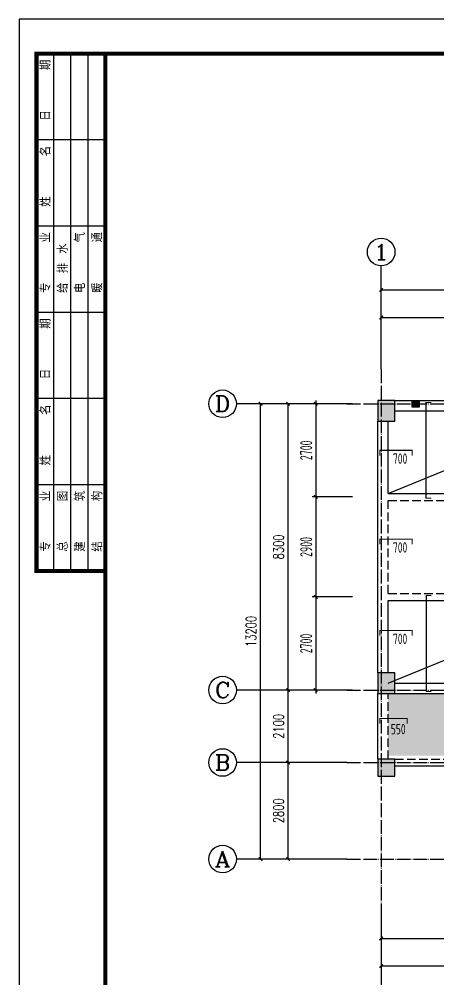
# Model space of a CAD drawing. Extents: x -441005 to 725361, y -182459 to 319313.
# Drawn here: x 139600 to 151772, y -25800 to 2050 of the extents above; entities that cross this region are included whole.
import ezdxf
from ezdxf.enums import TextEntityAlignment as Align

# ---------------------------------------------------------------- set-up
doc = ezdxf.new("R2010")
doc.units = 0
doc.header["$LTSCALE"] = 100
for name, pattern in [('DASHED', [0.75, 0.5, -0.25]), ('DOTE', [2.42, 2, -0.2, 0.02, -0.2]), ('HIDDEN', [7, 5, -2])]:
    doc.linetypes.add(name, pattern=pattern)
doc.layers.get('0').update_dxf_attribs({"linetype": 'CONTINUOUS'})
doc.layers.get('Defpoints').update_dxf_attribs({"linetype": 'CONTINUOUS'})
for name, color, linetype in [('AXIS', 3, 'CONTINUOUS'), ('AXIS_TEXT', 7, 'CONTINUOUS'), ('BEAM', 4, 'DASHED'), ('BEAM_CON', 4, 'CONTINUOUS'), ('B板筋标注', 7, 'CONTINUOUS'), ('B板细部尺寸标注', 9, 'CONTINUOUS'), ('COLU', 7, 'CONTINUOUS'), ('DOTE', 8, 'DOTE'), ('FSK_FREIN', 2, 'CONTINUOUS'), ('FSK_FTEXT', 4, 'CONTINUOUS'), ('GZ', 2, 'CONTINUOUS'), ('图框', 7, 'CONTINUOUS')]:
    doc.layers.add(name, color=color, linetype=linetype)
doc.styles.add('_TCH_AXIS', font='COMPLEX', dxfattribs={"bigfont": 'GBCBIG'})
doc.styles.add('_TCH_DIM_T3', font='simplex_.ttf', dxfattribs={"width": 0.705882, "bigfont": 'GBCBIG'})
doc.styles.add('BW_Rein', font='Tssdeng.shx', dxfattribs={"width": 0.7, "bigfont": 'hztxt.shx'})
doc.styles.add('COMPLEX', font='COMPLEX')
doc.styles.add('HZTXT', font='TXT', dxfattribs={"bigfont": 'HZTXT'})
doc.styles.add('TSSD_Dimension', font='tssdeng.shx', dxfattribs={"width": 0.62, "bigfont": '1.shx'})
doc.dimstyles.new('_TCH_ARCH&&100', dxfattribs={"dimtxt": 297.5, "dimasz": 100, "dimexe": 250, "dimexo": 300, "dimgap": 126.25, "dimtad": 1, "dimdec": 0, "dimzin": 0, "dimdsep": 46, "dimtxsty": '_TCH_DIM_T3', "dimblk": 'ARCHTICK', "dimcen": 0.09, "dimclrt": 7, "dimazin": 2, "dimtfac": 1, "dimtdec": 0, "dimtix": 1, "dimtmove": 2, "dimatfit": 3, "dimfxl": 0, "dimtolj": 1, "dimtzin": 0, "dimarcsym": 0})
doc.dimstyles.new('TSSD_100_100', dxfattribs={"dimtxt": 350, "dimasz": 100, "dimexe": 100, "dimexo": 250, "dimgap": 100, "dimtad": 1, "dimdec": 0, "dimzin": 0, "dimdsep": 46, "dimtxsty": 'TSSD_Dimension', "dimblk": 'ARCHTICK', "dimblk1": 'ARCHTICK', "dimblk2": 'ARCHTICK', "dimcen": 0, "dimdle": 100, "dimclrt": 7, "dimadec": 0, "dimazin": 0, "dimtfac": 1, "dimtdec": 0, "dimtix": 1, "dimtmove": 2, "dimatfit": 3, "dimfxl": 0, "dimtolj": 1, "dimtzin": 0, "dimarcsym": 0})

# ---------------------------------------------------------------- blocks, each defined once
blk = doc.blocks.new('_AXISO')
blk.add_circle((0, 0), 0.5)
at = {"layer": 'AXIS_TEXT', "style": 'COMPLEX', "width": 1.041667}
blk.add_attdef('A', text='', height=0.56, dxfattribs=at).set_placement((-0.25, -0.28), (0.25, -0.28), align=Align.FIT)
blk = doc.blocks.new('_ArchTick')
at = {"color": 0, "linetype": 'ByBlock', "const_width": 0.4}
blk.add_lwpolyline([(-0.5, -0.5), (0.5, 0.5)], dxfattribs=at)
blk = doc.blocks.new('*D124')
at = {"layer": 'AXIS', "color": 0, "lineweight": -2}
for p, q in [((148800, -19500), (147150, -19500)), ((147400, -22300), (147400, -19500)), ((148800, -22300), (147150, -22300))]:
    blk.add_line(p, q, dxfattribs=at)
at = {"layer": 'Defpoints', "color": 0}
for p in [(147400, -19500), (149100, -19500), (149100, -22300)]:
    blk.add_point(p, dxfattribs=at)
at = {"layer": 'AXIS', "color": 0, "lineweight": -2, "xscale": 100, "yscale": 100, "zscale": 100}
for p, rotation in [((147400, -19500), 90), ((147400, -22300), 270)]:
    blk.add_blockref('_ArchTick', p, dxfattribs=dict(at, rotation=rotation))
at = {"layer": 'AXIS', "color": 7, "insert": (147125, -20900), "char_height": 297.5, "attachment_point": 5, "rotation": 90, "style": '_TCH_DIM_T3'}
blk.add_mtext('\\A1;2800', dxfattribs=at)
blk = doc.blocks.new('*D125')
at = {"layer": 'AXIS', "color": 0, "lineweight": -2}
for p, q in [((148800, -17400), (147150, -17400)), ((147400, -19500), (147400, -17400)), ((148800, -19500), (147150, -19500))]:
    blk.add_line(p, q, dxfattribs=at)
at = {"layer": 'Defpoints', "color": 0}
for p in [(147400, -17400), (149100, -17400), (149100, -19500)]:
    blk.add_point(p, dxfattribs=at)
at = {"layer": 'AXIS', "color": 0, "lineweight": -2, "xscale": 100, "yscale": 100, "zscale": 100}
for p, rotation in [((147400, -17400), 90), ((147400, -19500), 270)]:
    blk.add_blockref('_ArchTick', p, dxfattribs=dict(at, rotation=rotation))
at = {"layer": 'AXIS', "color": 7, "insert": (147125, -18450), "char_height": 297.5, "attachment_point": 5, "rotation": 90, "style": '_TCH_DIM_T3'}
blk.add_mtext('\\A1;2100', dxfattribs=at)
blk = doc.blocks.new('*D126')
at = {"layer": 'AXIS', "color": 0, "lineweight": -2}
for p, q in [((148800, -9100), (147150, -9100)), ((147400, -17400), (147400, -9100)), ((148800, -17400), (147150, -17400))]:
    blk.add_line(p, q, dxfattribs=at)
at = {"layer": 'Defpoints', "color": 0}
for p in [(147400, -9100), (149100, -9100), (149100, -17400)]:
    blk.add_point(p, dxfattribs=at)
at = {"layer": 'AXIS', "color": 0, "lineweight": -2, "xscale": 100, "yscale": 100, "zscale": 100}
for p, rotation in [((147400, -9100), 90), ((147400, -17400), 270)]:
    blk.add_blockref('_ArchTick', p, dxfattribs=dict(at, rotation=rotation))
at = {"layer": 'AXIS', "color": 7, "insert": (147125, -13250), "char_height": 297.5, "attachment_point": 5, "rotation": 90, "style": '_TCH_DIM_T3'}
blk.add_mtext('\\A1;8300', dxfattribs=at)
blk = doc.blocks.new('*D127')
at = {"layer": 'AXIS', "color": 0, "lineweight": -2}
for p, q in [((150100, -7800), (150100, -6350)), ((156350, -7800), (156350, -6350)), ((150100, -6600), (156350, -6600))]:
    blk.add_line(p, q, dxfattribs=at)
at = {"layer": 'Defpoints', "color": 0}
for p in [(156350, -6600), (150100, -8100), (156350, -8100)]:
    blk.add_point(p, dxfattribs=at)
at = {"layer": 'AXIS', "color": 0, "lineweight": -2, "xscale": 100, "yscale": 100, "zscale": 100, "rotation": 180}
blk.add_blockref('_ArchTick', (150100, -6600), dxfattribs=at)
at = {"layer": 'AXIS', "color": 0, "lineweight": -2, "xscale": 100, "yscale": 100, "zscale": 100}
blk.add_blockref('_ArchTick', (156350, -6600), dxfattribs=at)
at = {"layer": 'AXIS', "color": 7, "insert": (153225, -6325), "char_height": 297.5, "attachment_point": 5, "style": '_TCH_DIM_T3'}
blk.add_mtext('\\A1;6250', dxfattribs=at)
blk = doc.blocks.new('*D134')
at = {"layer": 'AXIS', "color": 0, "lineweight": -2}
for p, q in [((150100, -23900), (150100, -24850)), ((156350, -23900), (156350, -24850)), ((150100, -24600), (156350, -24600))]:
    blk.add_line(p, q, dxfattribs=at)
at = {"layer": 'Defpoints', "color": 0}
for p in [(150100, -23600), (156350, -23600), (156350, -24600)]:
    blk.add_point(p, dxfattribs=at)
at = {"layer": 'AXIS', "color": 0, "lineweight": -2, "xscale": 100, "yscale": 100, "zscale": 100, "rotation": 180}
blk.add_blockref('_ArchTick', (150100, -24600), dxfattribs=at)
at = {"layer": 'AXIS', "color": 0, "lineweight": -2, "xscale": 100, "yscale": 100, "zscale": 100}
blk.add_blockref('_ArchTick', (156350, -24600), dxfattribs=at)
at = {"layer": 'AXIS', "color": 7, "insert": (153225, -24325), "char_height": 297.5, "attachment_point": 5, "style": '_TCH_DIM_T3'}
blk.add_mtext('\\A1;6250', dxfattribs=at)
blk = doc.blocks.new('*D140')
at = {"layer": 'AXIS', "color": 0, "lineweight": -2}
for p, q in [((148800, -9100), (146350, -9100)), ((146600, -22300), (146600, -9100)), ((148800, -22300), (146350, -22300))]:
    blk.add_line(p, q, dxfattribs=at)
at = {"layer": 'Defpoints', "color": 0}
for p in [(146600, -9100), (149100, -9100), (149100, -22300)]:
    blk.add_point(p, dxfattribs=at)
at = {"layer": 'AXIS', "color": 0, "lineweight": -2, "xscale": 100, "yscale": 100, "zscale": 100}
for p, rotation in [((146600, -9100), 90), ((146600, -22300), 270)]:
    blk.add_blockref('_ArchTick', p, dxfattribs=dict(at, rotation=rotation))
at = {"layer": 'AXIS', "color": 7, "insert": (146325, -15700), "char_height": 297.5, "attachment_point": 5, "rotation": 90, "style": '_TCH_DIM_T3'}
blk.add_mtext('\\A1;13200', dxfattribs=at)
blk = doc.blocks.new('*D141')
at = {"layer": 'AXIS', "color": 0, "lineweight": -2}
for p, q in [((150100, -7800), (150100, -5550)), ((201850, -7800), (201850, -5550)), ((150100, -5800), (201850, -5800))]:
    blk.add_line(p, q, dxfattribs=at)
at = {"layer": 'Defpoints', "color": 0}
for p in [(201850, -5800), (150100, -8100), (201850, -8100)]:
    blk.add_point(p, dxfattribs=at)
at = {"layer": 'AXIS', "color": 0, "lineweight": -2, "xscale": 100, "yscale": 100, "zscale": 100, "rotation": 180}
blk.add_blockref('_ArchTick', (150100, -5800), dxfattribs=at)
at = {"layer": 'AXIS', "color": 0, "lineweight": -2, "xscale": 100, "yscale": 100, "zscale": 100}
blk.add_blockref('_ArchTick', (201850, -5800), dxfattribs=at)
at = {"layer": 'AXIS', "color": 7, "insert": (175975, -5525), "char_height": 297.5, "attachment_point": 5, "style": '_TCH_DIM_T3'}
blk.add_mtext('\\A1;51750', dxfattribs=at)
blk = doc.blocks.new('*D146')
at = {"layer": 'AXIS', "color": 0, "lineweight": -2}
for p, q in [((150100, -23900), (150100, -25650)), ((203950, -23900), (203950, -25650)), ((150100, -25400), (203950, -25400))]:
    blk.add_line(p, q, dxfattribs=at)
at = {"layer": 'Defpoints', "color": 0}
for p in [(150100, -23600), (203950, -23600), (203950, -25400)]:
    blk.add_point(p, dxfattribs=at)
at = {"layer": 'AXIS', "color": 0, "lineweight": -2, "xscale": 100, "yscale": 100, "zscale": 100, "rotation": 180}
blk.add_blockref('_ArchTick', (150100, -25400), dxfattribs=at)
at = {"layer": 'AXIS', "color": 0, "lineweight": -2, "xscale": 100, "yscale": 100, "zscale": 100}
blk.add_blockref('_ArchTick', (203950, -25400), dxfattribs=at)
at = {"layer": 'AXIS', "color": 7, "insert": (177025, -25125), "char_height": 297.5, "attachment_point": 5, "style": '_TCH_DIM_T3'}
blk.add_mtext('\\A1;53850', dxfattribs=at)
blk = doc.blocks.new('*D152')
at = {"layer": 'B板细部尺寸标注', "color": 0, "lineweight": -2}
for p, q in [((149272, -9100), (148100, -9100)), ((148200, -9000), (148200, -11900)), ((149272, -11800), (148100, -11800))]:
    blk.add_line(p, q, dxfattribs=at)
at = {"layer": 'Defpoints', "color": 0}
for p in [(149522, -9100), (148200, -11800), (149522, -11800)]:
    blk.add_point(p, dxfattribs=at)
at = {"layer": 'B板细部尺寸标注', "color": 0, "lineweight": -2, "xscale": 100, "yscale": 100, "zscale": 100}
for p, rotation in [((148200, -9100), 90), ((148200, -11800), 270)]:
    blk.add_blockref('_ArchTick', p, dxfattribs=dict(at, rotation=rotation))
at = {"layer": 'B板细部尺寸标注', "color": 7, "insert": (147925, -10450), "char_height": 350, "attachment_point": 5, "rotation": 90, "style": 'TSSD_Dimension'}
blk.add_mtext('\\A1;2700', dxfattribs=at)
blk = doc.blocks.new('*D153')
at = {"layer": 'B板细部尺寸标注', "color": 0, "lineweight": -2}
for p, q in [((149272, -11800), (148100, -11800)), ((148200, -11700), (148200, -14800)), ((149272, -14700), (148100, -14700))]:
    blk.add_line(p, q, dxfattribs=at)
at = {"layer": 'Defpoints', "color": 0}
for p in [(149522, -11800), (148200, -14700), (149522, -14700)]:
    blk.add_point(p, dxfattribs=at)
at = {"layer": 'B板细部尺寸标注', "color": 0, "lineweight": -2, "xscale": 100, "yscale": 100, "zscale": 100}
for p, rotation in [((148200, -11800), 90), ((148200, -14700), 270)]:
    blk.add_blockref('_ArchTick', p, dxfattribs=dict(at, rotation=rotation))
at = {"layer": 'B板细部尺寸标注', "color": 7, "insert": (147925, -13250), "char_height": 350, "attachment_point": 5, "rotation": 90, "style": 'TSSD_Dimension'}
blk.add_mtext('\\A1;2900', dxfattribs=at)
blk = doc.blocks.new('*D154')
at = {"layer": 'B板细部尺寸标注', "color": 0, "lineweight": -2}
for p, q in [((149272, -14700), (148100, -14700)), ((148200, -14600), (148200, -17500)), ((149272, -17400), (148100, -17400))]:
    blk.add_line(p, q, dxfattribs=at)
at = {"layer": 'Defpoints', "color": 0}
for p in [(149522, -14700), (148200, -17400), (149522, -17400)]:
    blk.add_point(p, dxfattribs=at)
at = {"layer": 'B板细部尺寸标注', "color": 0, "lineweight": -2, "xscale": 100, "yscale": 100, "zscale": 100}
for p, rotation in [((148200, -14700), 90), ((148200, -17400), 270)]:
    blk.add_blockref('_ArchTick', p, dxfattribs=dict(at, rotation=rotation))
at = {"layer": 'B板细部尺寸标注', "color": 7, "insert": (147925, -16050), "char_height": 350, "attachment_point": 5, "rotation": 90, "style": 'TSSD_Dimension'}
blk.add_mtext('\\A1;2700', dxfattribs=at)
blk = doc.blocks.new('A2+1_2')
at = {"layer": '图框'}
for p, q in [((1000, 26000), (1000, 41000)), ((1500, 26000), (1500, 41000)), ((2000, 26000), (2000, 41000)), ((2500, 38500), (500, 38500)), ((2500, 36000), (500, 36000)), ((2500, 33500), (500, 33500)), ((2500, 31000), (500, 31000)), ((2500, 28500), (500, 28500))]:
    blk.add_line(p, q, dxfattribs=at)
blk.add_lwpolyline([(0, 0), (89100, 0), (89100, 42000), (0, 42000)], close=True, dxfattribs=at)
at = {"layer": '图框', "const_width": 120}
blk.add_lwpolyline([(2500, 41000), (500, 41000), (500, 26000), (2500, 26000)], dxfattribs=at)
blk.add_lwpolyline([(2500, 1000), (88100, 1000), (88100, 41000), (2500, 41000)], close=True, dxfattribs=at)
at = {"layer": '图框', "style": 'HZTXT'}
for s, p in [('日    期', (911, 39064)), ('姓    名', (911, 36564)), ('专    业', (911, 34064)), ('电    气', (1911, 34064)), ('暖    通', (2411, 34064)), ('给 排 水', (1411, 34064)), ('日    期', (911, 31564)), ('姓    名', (911, 29064)), ('专    业', (911, 26564)), ('总    图', (1411, 26564)), ('建    筑', (1911, 26564)), ('结    构', (2411, 26564))]:
    blk.add_text(s, height=300, rotation=90, dxfattribs=at).set_placement(p)
blk = doc.blocks.new('GZ')
at = {"layer": 'GZ'}
blk.add_hatch(color=252, dxfattribs=at).paths.add_polyline_path([(200, 0), (0, 0), (0, 200), (200, 200)])
at = {"layer": 'GZ', "color": 2}
blk.add_lwpolyline([(200, 0), (0, 0), (0, 200), (200, 200)], close=True, dxfattribs=at)
blk = doc.blocks.new('A$C7B5C40C7')
at = {"layer": 'GZ'}
blk.add_blockref('GZ', (1000, -200), dxfattribs=at)

msp = doc.modelspace()

# ---------------------------------------------------------------- hatches: boundary and pattern name
at = {"layer": 'B板筋标注'}
h = msp.add_hatch(dxfattribs=at)
h.set_pattern_fill('CROSS', color=6, scale=50, style=0)
h.set_pattern_definition([(0, (150000, 94000), (317.5, 317.5), [158.75, -476.25]), (90, (150079.38, 93920.62), (-317.5, 317.5), [158.75, -476.25])])
h.paths.add_polyline_path([(150300, -19300), (190650, -19300), (190650, -19500), (205650, -19500), (205650, -17500), (197750, -17500), (197750, -17200), (190950, -17200), (190950, -17500), (150300, -17500)])
at = {"layer": 'COLU'}
for points in [[(150500, -9600), (150500, -9000), (150000, -9000), (150000, -9600)], [(150500, -17500), (150500, -16900), (150000, -16900), (150000, -17500)], [(150500, -19900), (150500, -19400), (150000, -19400), (150000, -19900)]]:
    msp.add_hatch(color=251, dxfattribs=at).paths.add_polyline_path(points)

# ---------------------------------------------------------------- linework, layer by layer
at = {"layer": 'AXIS'}
for p, q in [((150100, -8100), (150100, -5100)), ((149100, -9100), (145900, -9100)), ((149100, -17400), (145900, -17400)), ((149100, -19500), (145900, -19500)), ((149100, -22300), (145900, -22300)), ((150100, -23600), (150100, -26100))]:
    msp.add_line(p, q, dxfattribs=at)
at = {"layer": 'BEAM', "linetype": 'HIDDEN', "ltscale": 0.5}
for p, q in [((150300, -11900), (156200, -11900)), ((150300, -14600), (150300, -11900)), ((150300, -14600), (156200, -14600)), ((150300, -19400), (150300, -17500)), ((150500, -19400), (156100, -19400))]:
    msp.add_line(p, q, dxfattribs=at)
at = {"layer": 'BEAM_CON'}
for p, q in [((150500, -9000), (156100, -9000)), ((150500, -9300), (156100, -9300)), ((150000, -16900), (150000, -9600)), ((150300, -11700), (150300, -9600)), ((150300, -11700), (156200, -11700)), ((150300, -14800), (156200, -14800)), ((150300, -16900), (150300, -14800)), ((150500, -17200), (156100, -17200)), ((150000, -19400), (150000, -17500)), ((150500, -17500), (156100, -17500)), ((150500, -19600), (156100, -19600))]:
    msp.add_line(p, q, dxfattribs=at)
at = {"layer": 'B板筋标注'}
for p, q in [((150300, -11700), (156200, -9300)), ((150300, -17200), (156200, -14800))]:
    msp.add_line(p, q, dxfattribs=at)
at = {"layer": 'COLU'}
for points in [[(150500, -9600), (150500, -9000), (150000, -9000), (150000, -9600)], [(150500, -17500), (150500, -16900), (150000, -16900), (150000, -17500)], [(150500, -19900), (150500, -19400), (150000, -19400), (150000, -19900)]]:
    msp.add_lwpolyline(points, close=True, dxfattribs=at)
at = {"layer": 'DOTE', "ltscale": 2}
for p, q in [((150100, -8100), (150100, -23600)), ((149100, -9100), (207300, -9100)), ((149100, -17400), (207300, -17400)), ((149100, -19500), (207300, -19500)), ((149100, -22300), (207300, -22300))]:
    msp.add_line(p, q, dxfattribs=at)
at = {"layer": 'FSK_FREIN', "const_width": 30}
for points in [[(151550.5, -11840), (151400.5, -11840), (151400.5, -9060), (151550.5, -9060)], [(150060, -10600), (150060, -10450), (151000, -10450), (151000, -10600)], [(150060, -13175), (150060, -13025), (151000, -13025), (151000, -13175)], [(151559.9, -17440), (151409.9, -17440), (151409.9, -14660), (151559.9, -14660)], [(150060, -15825), (150060, -15675), (151000, -15675), (151000, -15825)], [(150060, -18375), (150060, -18225), (150850, -18225), (150850, -18375)]]:
    msp.add_lwpolyline(points, dxfattribs=at)

# ---------------------------------------------------------------- block references
msp.add_blockref('A2+1_2', (139600, -39950))
at = {"layer": 'AXIS'}
ref = msp.add_blockref('_AXISO', (150100, -4700), dxfattribs=dict(at, xscale=800, yscale=800, zscale=800))
ref.add_attrib('A', '1', dxfattribs={"layer": 'AXIS_TEXT', "height": 452.5, "style": '_TCH_AXIS', "width": 2.333333}).set_placement((149873.7, -4926.3), (150326.3, -4926.3), align=Align.FIT)
ref = msp.add_blockref('_AXISO', (145500, -9100), dxfattribs=dict(at, xscale=800, yscale=800, zscale=800))
ref.add_attrib('A', 'D', dxfattribs={"layer": 'AXIS_TEXT', "height": 452.5, "style": '_TCH_AXIS', "width": 1.235294}).set_placement((145273.7, -9326.3), (145726.3, -9326.3), align=Align.FIT)
ref = msp.add_blockref('_AXISO', (145500, -17400), dxfattribs=dict(at, xscale=800, yscale=800, zscale=800))
ref.add_attrib('A', 'C', dxfattribs={"layer": 'AXIS_TEXT', "height": 452.5, "style": '_TCH_AXIS', "width": 1.4}).set_placement((145273.7, -17626.3), (145726.3, -17626.3), align=Align.FIT)
ref = msp.add_blockref('_AXISO', (145500, -19500), dxfattribs=dict(at, xscale=800, yscale=800, zscale=800))
ref.add_attrib('A', 'B', dxfattribs={"layer": 'AXIS_TEXT', "height": 452.5, "style": '_TCH_AXIS', "width": 1.235294}).set_placement((145273.7, -19726.3), (145726.3, -19726.3), align=Align.FIT)
ref = msp.add_blockref('_AXISO', (145500, -22300), dxfattribs=dict(at, xscale=800, yscale=800, zscale=800))
ref.add_attrib('A', 'A', dxfattribs={"layer": 'AXIS_TEXT', "height": 452.5, "style": '_TCH_AXIS', "width": 1.166667}).set_placement((145273.7, -22526.3), (145726.3, -22526.3), align=Align.FIT)
at = {"layer": 'GZ'}
msp.add_blockref('A$C7B5C40C7', (150000, -9000), dxfattribs=at)

# ---------------------------------------------------------------- texts
at = {"layer": 'FSK_FTEXT', "style": 'BW_Rein', "width": 0.7}
for p in [(150650, -10540), (150650, -13115), (150650, -15765)]:
    msp.add_text('700', height=300, dxfattribs=at).set_placement(p, align=Align.TOP_CENTER)
msp.add_text('550', height=300, dxfattribs=at).set_placement((150380, -18382.5), align=Align.TOP_LEFT)

# ---------------------------------------------------------------- dimensions: what is measured, and where the dimension line sits
at = {"layer": 'AXIS'}
for p1, p2, distance, picture, middle in [((150100, -8100), (201850, -8100), 2300, '*D141', (175975, -5525)), ((150100, -8100), (156350, -8100), 1500, '*D127', (153225, -6325)), ((149100, -22300), (149100, -9100), 2500, '*D140', (146325, -15700)), ((149100, -17400), (149100, -9100), 1700, '*D126', (147125, -13250)), ((149100, -19500), (149100, -17400), 1700, '*D125', (147125, -18450)), ((149100, -22300), (149100, -19500), 1700, '*D124', (147125, -20900)), ((150100, -23600), (156350, -23600), -1000, '*D134', (153225, -24325)), ((150100, -23600), (203950, -23600), -1800, '*D146', (177025, -25125))]:
    dim = msp.add_aligned_dim(p1=p1, p2=p2, distance=distance, dimstyle='_TCH_ARCH&&100', dxfattribs=at)
    dim.commit()
    dim.dimension.update_dxf_attribs({"geometry": picture, "text_midpoint": middle})
at = {"layer": 'B板细部尺寸标注'}
for base, p1, p2, picture, middle in [((148200, -11800), (149521.6, -9100), (149521.6, -11800), '*D152', (147925, -10450)), ((148200, -14700), (149521.6, -11800), (149521.6, -14700), '*D153', (147925, -13250)), ((148200, -17400), (149521.6, -14700), (149521.6, -17400), '*D154', (147925, -16050))]:
    dim = msp.add_linear_dim(base=base, p1=p1, p2=p2, angle=90, dimstyle='TSSD_100_100', dxfattribs=at)
    dim.commit()
    dim.dimension.update_dxf_attribs({"geometry": picture, "text_midpoint": middle})

doc.saveas('drawing.dxf')
